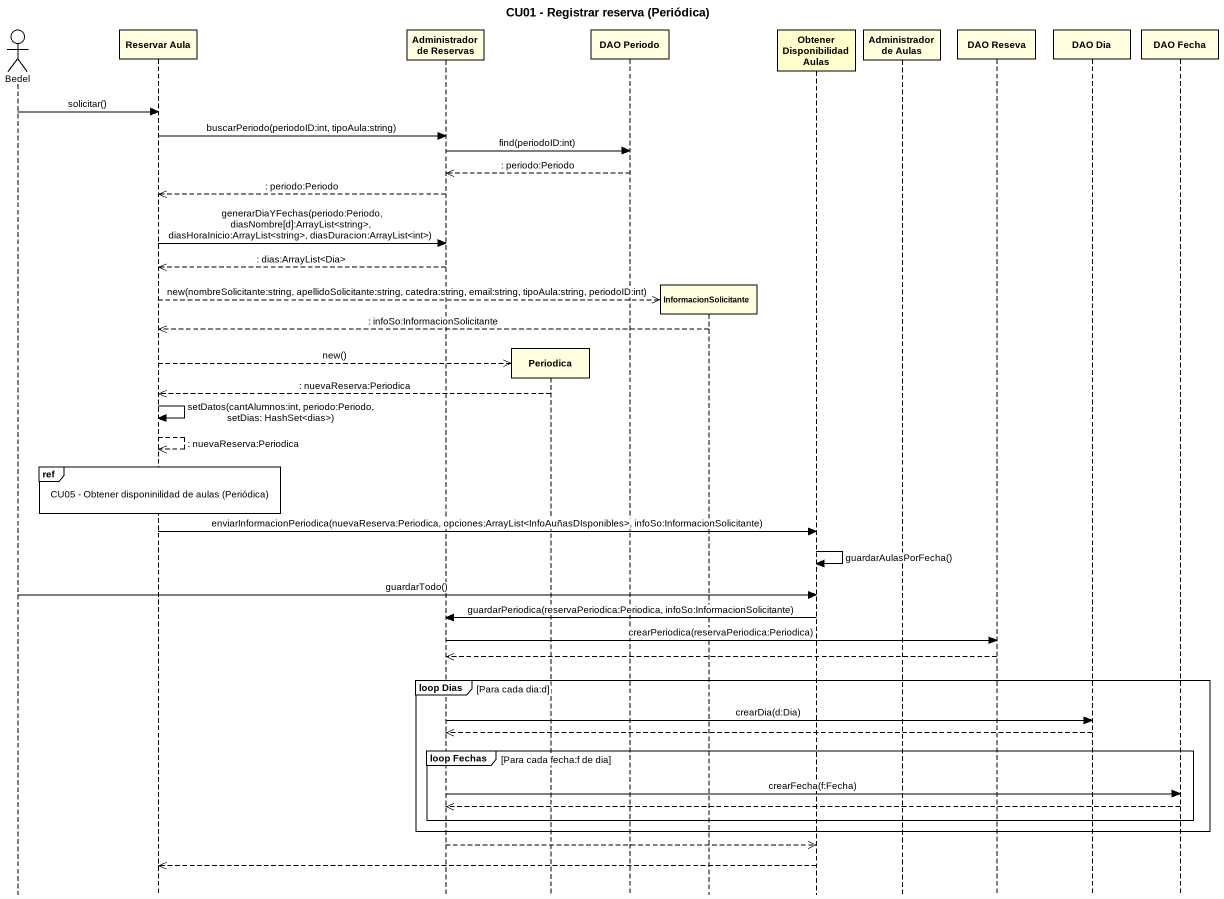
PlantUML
@startuml
title CU01 - Registrar reserva (Periódica)
hide footbox
actor Bedel
participant "Reservar Aula" as Reservar_Aula #FFFFE0
participant "Administrador de Reservas" as Administrador_de_Reservas #FFFFE0
participant Periodica #FFFFE0
participant "DAO Periodo" as DAO_Periodo #FFFFE0
participant InformacionSolicitante #FFFFE0
participant "Obtener Disponibilidad Aulas" as Obtener_Disponibilidad_Aulas
participant "Administrador de Aulas" as Administrador_de_Aulas #FFFFE0
participant "DAO Reseva" as DAO_Reseva #FFFFE0
participant "DAO Dia" as DAO_Dia #FFFFE0
participant "DAO Fecha" as DAO_Fecha #FFFFE0

Bedel -> Reservar_Aula : solicitar()
Reservar_Aula -> Administrador_de_Reservas : buscarPeriodo(periodoID:int, tipoAula:string)
Administrador_de_Reservas -> DAO_Periodo : find(periodoID:int)
DAO_Periodo -->> Administrador_de_Reservas : : periodo:Periodo
Administrador_de_Reservas -->> Reservar_Aula : : periodo:Periodo
Reservar_Aula -> Administrador_de_Reservas : generarDiaYFechas(periodo:Periodo, diasNombre[d]:ArrayList<string>, diasHoraInicio:ArrayList<string>, diasDuracion:ArrayList<int>)
Administrador_de_Reservas -->> Reservar_Aula : : dias:ArrayList<Dia>
Reservar_Aula -->> InformacionSolicitante ** : new(nombreSolicitante:string, apellidoSolicitante:string, catedra:string, email:string, tipoAula:string, periodoID:int)
InformacionSolicitante -->> Reservar_Aula : : infoSo:InformacionSolicitante
Reservar_Aula -->> Periodica ** : new()
Periodica -->> Reservar_Aula : : nuevaReserva:Periodica
Reservar_Aula -> Reservar_Aula : setDatos(cantAlumnos:int, periodo:Periodo, setDias: HashSet<dias>)
Reservar_Aula -->> Reservar_Aula : : nuevaReserva:Periodica
ref over Reservar_Aula : CU05 - Obtener disponinilidad de aulas (Periódica)
Reservar_Aula -> Obtener_Disponibilidad_Aulas : enviarInformacionPeriodica(nuevaReserva:Periodica, opciones:ArrayList<InfoAuñasDIsponibles>, infoSo:InformacionSolicitante)
Obtener_Disponibilidad_Aulas -> Obtener_Disponibilidad_Aulas : guardarAulasPorFecha()
Bedel -> Obtener_Disponibilidad_Aulas : guardarTodo()
Obtener_Disponibilidad_Aulas -> Administrador_de_Reservas : guardarPeriodica(reservaPeriodica:Periodica, infoSo:InformacionSolicitante)
Administrador_de_Reservas -> DAO_Reseva : crearPeriodica(reservaPeriodica:Periodica)
DAO_Reseva -->> Administrador_de_Reservas
group loop Dias [Para cada dia:d]
  Administrador_de_Reservas -> DAO_Dia : crearDia(d:Dia)
  DAO_Dia -->> Administrador_de_Reservas
  group loop Fechas [Para cada fecha:f de dia]
    Administrador_de_Reservas -> DAO_Fecha : crearFecha(f:Fecha)
    DAO_Fecha -->> Administrador_de_Reservas
  end
end
Administrador_de_Reservas -->> Obtener_Disponibilidad_Aulas
Obtener_Disponibilidad_Aulas -->> Reservar_Aula
@enduml
